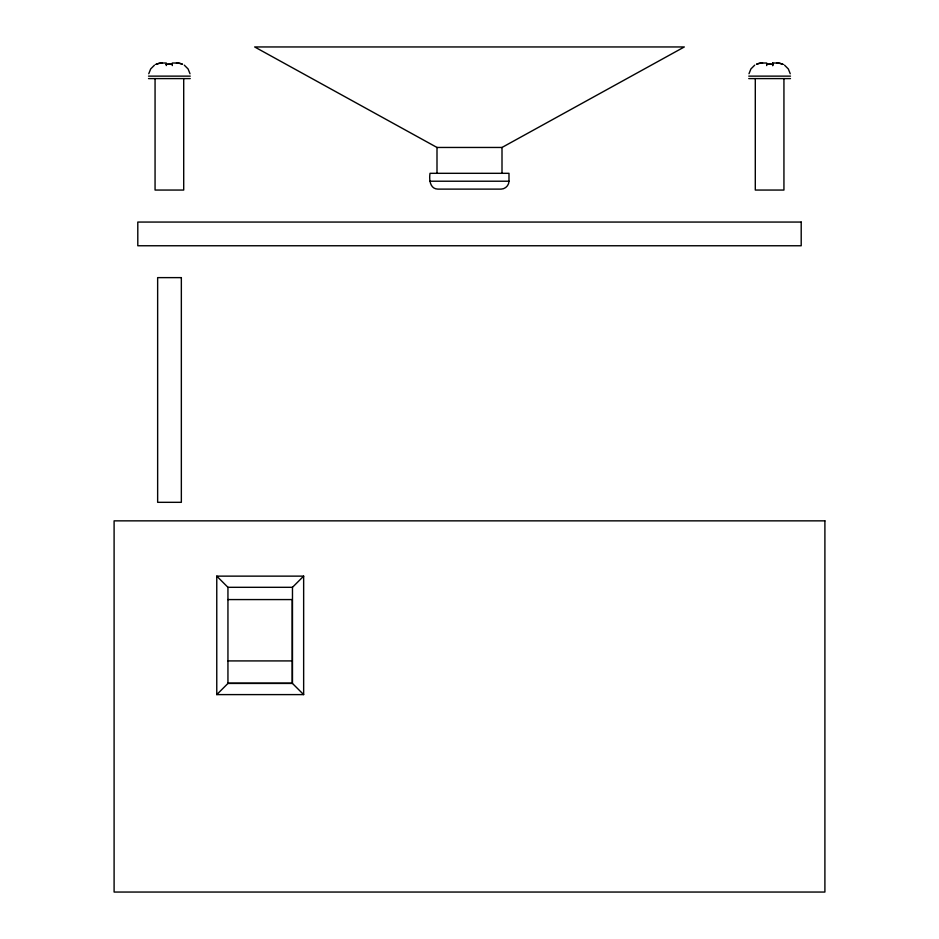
<?xml version="1.0" encoding="UTF-8"?>
<svg xmlns="http://www.w3.org/2000/svg" width="939" height="939" viewBox="0 0 939 939"><rect width="100%" height="100%" fill="white"/><g stroke="black" fill="none" stroke-linecap="round" stroke-linejoin="round"><path stroke-width="1.41" d="M436.999 173.316L436.999 147.458L254.657 46.95L684.32 46.95L502.001 147.458L436.952 147.458M772.715 63.019L772.715 65.577L772.715 63.019L776.811 63.019M508.985 181.215C508.95 185.453 505.335 189.032 501.109 189.115L437.891 189.115C429.792 188.939 429.064 179.396 430.015 173.316L508.985 173.316L508.985 181.215L430.015 181.215M148.761 73.747L150.674 68.958L154.477 65.155M748.993 73.747L750.907 68.958L754.71 65.155M303.649 694.602L292.475 683.439L292.475 587.309L303.649 576.135L216.768 576.135L216.768 694.602L303.649 694.602L303.649 576.135M216.768 694.602L227.942 683.439L227.942 587.309L216.768 576.135M162.189 63.019L166.285 63.019L166.285 65.577M176.579 63.019L172.307 63.019L172.307 65.589M762.421 63.019L766.694 63.019L766.694 65.589M148.526 76.129L190.241 76.129M748.759 76.129L790.474 76.129M148.526 78.594L190.241 78.594M748.759 78.594L790.474 78.594M227.942 587.309L292.475 587.309M227.872 599.575L292.229 599.575L292.229 683.216L227.872 683.216M227.872 660.915L292.229 660.915M227.942 683.439L292.475 683.439M784.523 65.155L788.326 68.958L790.239 73.747M184.29 65.155L188.093 68.958L190.007 73.747M783.936 78.594L783.936 190.054L755.296 190.054L755.296 78.594M782.915 64.298L782.915 64.427A14.038 14.038 0 0 0 776.706 63.03M502.001 147.458L502.001 173.316M183.704 78.594L183.704 190.054L155.064 190.054L155.064 78.594M156.085 64.298L156.085 64.427A14.038 14.038 0 0 1 162.294 63.03M156.074 64.38A13.862 13.862 0 0 1 162.189 63.03M176.579 63.019A13.897 13.897 0 0 1 182.506 64.298L181.239 63.817A14.32 14.32 0 0 0 176.462 63.019M166.285 64.439A27.266 27.266 0 0 1 172.295 64.427M166.285 64.322A28.628 28.628 0 0 1 172.307 64.298M776.811 63.03A13.862 13.862 0 0 1 782.926 64.38M762.421 63.019A13.897 13.897 0 0 0 756.494 64.298L757.855 63.782A14.32 14.32 0 0 1 762.538 63.019M766.694 64.298A28.628 28.628 0 0 1 772.715 64.322M766.705 64.427A27.266 27.266 0 0 1 772.715 64.439M801.202 222.062L137.798 222.062L137.798 245.76L801.202 245.76L801.202 222.062M181.344 277.627L157.646 277.627L157.646 502.318L181.344 502.318L181.344 277.627M824.9 520.852L114.1 520.852L114.1 892.05L824.9 892.05L824.9 520.852"/></g></svg>
